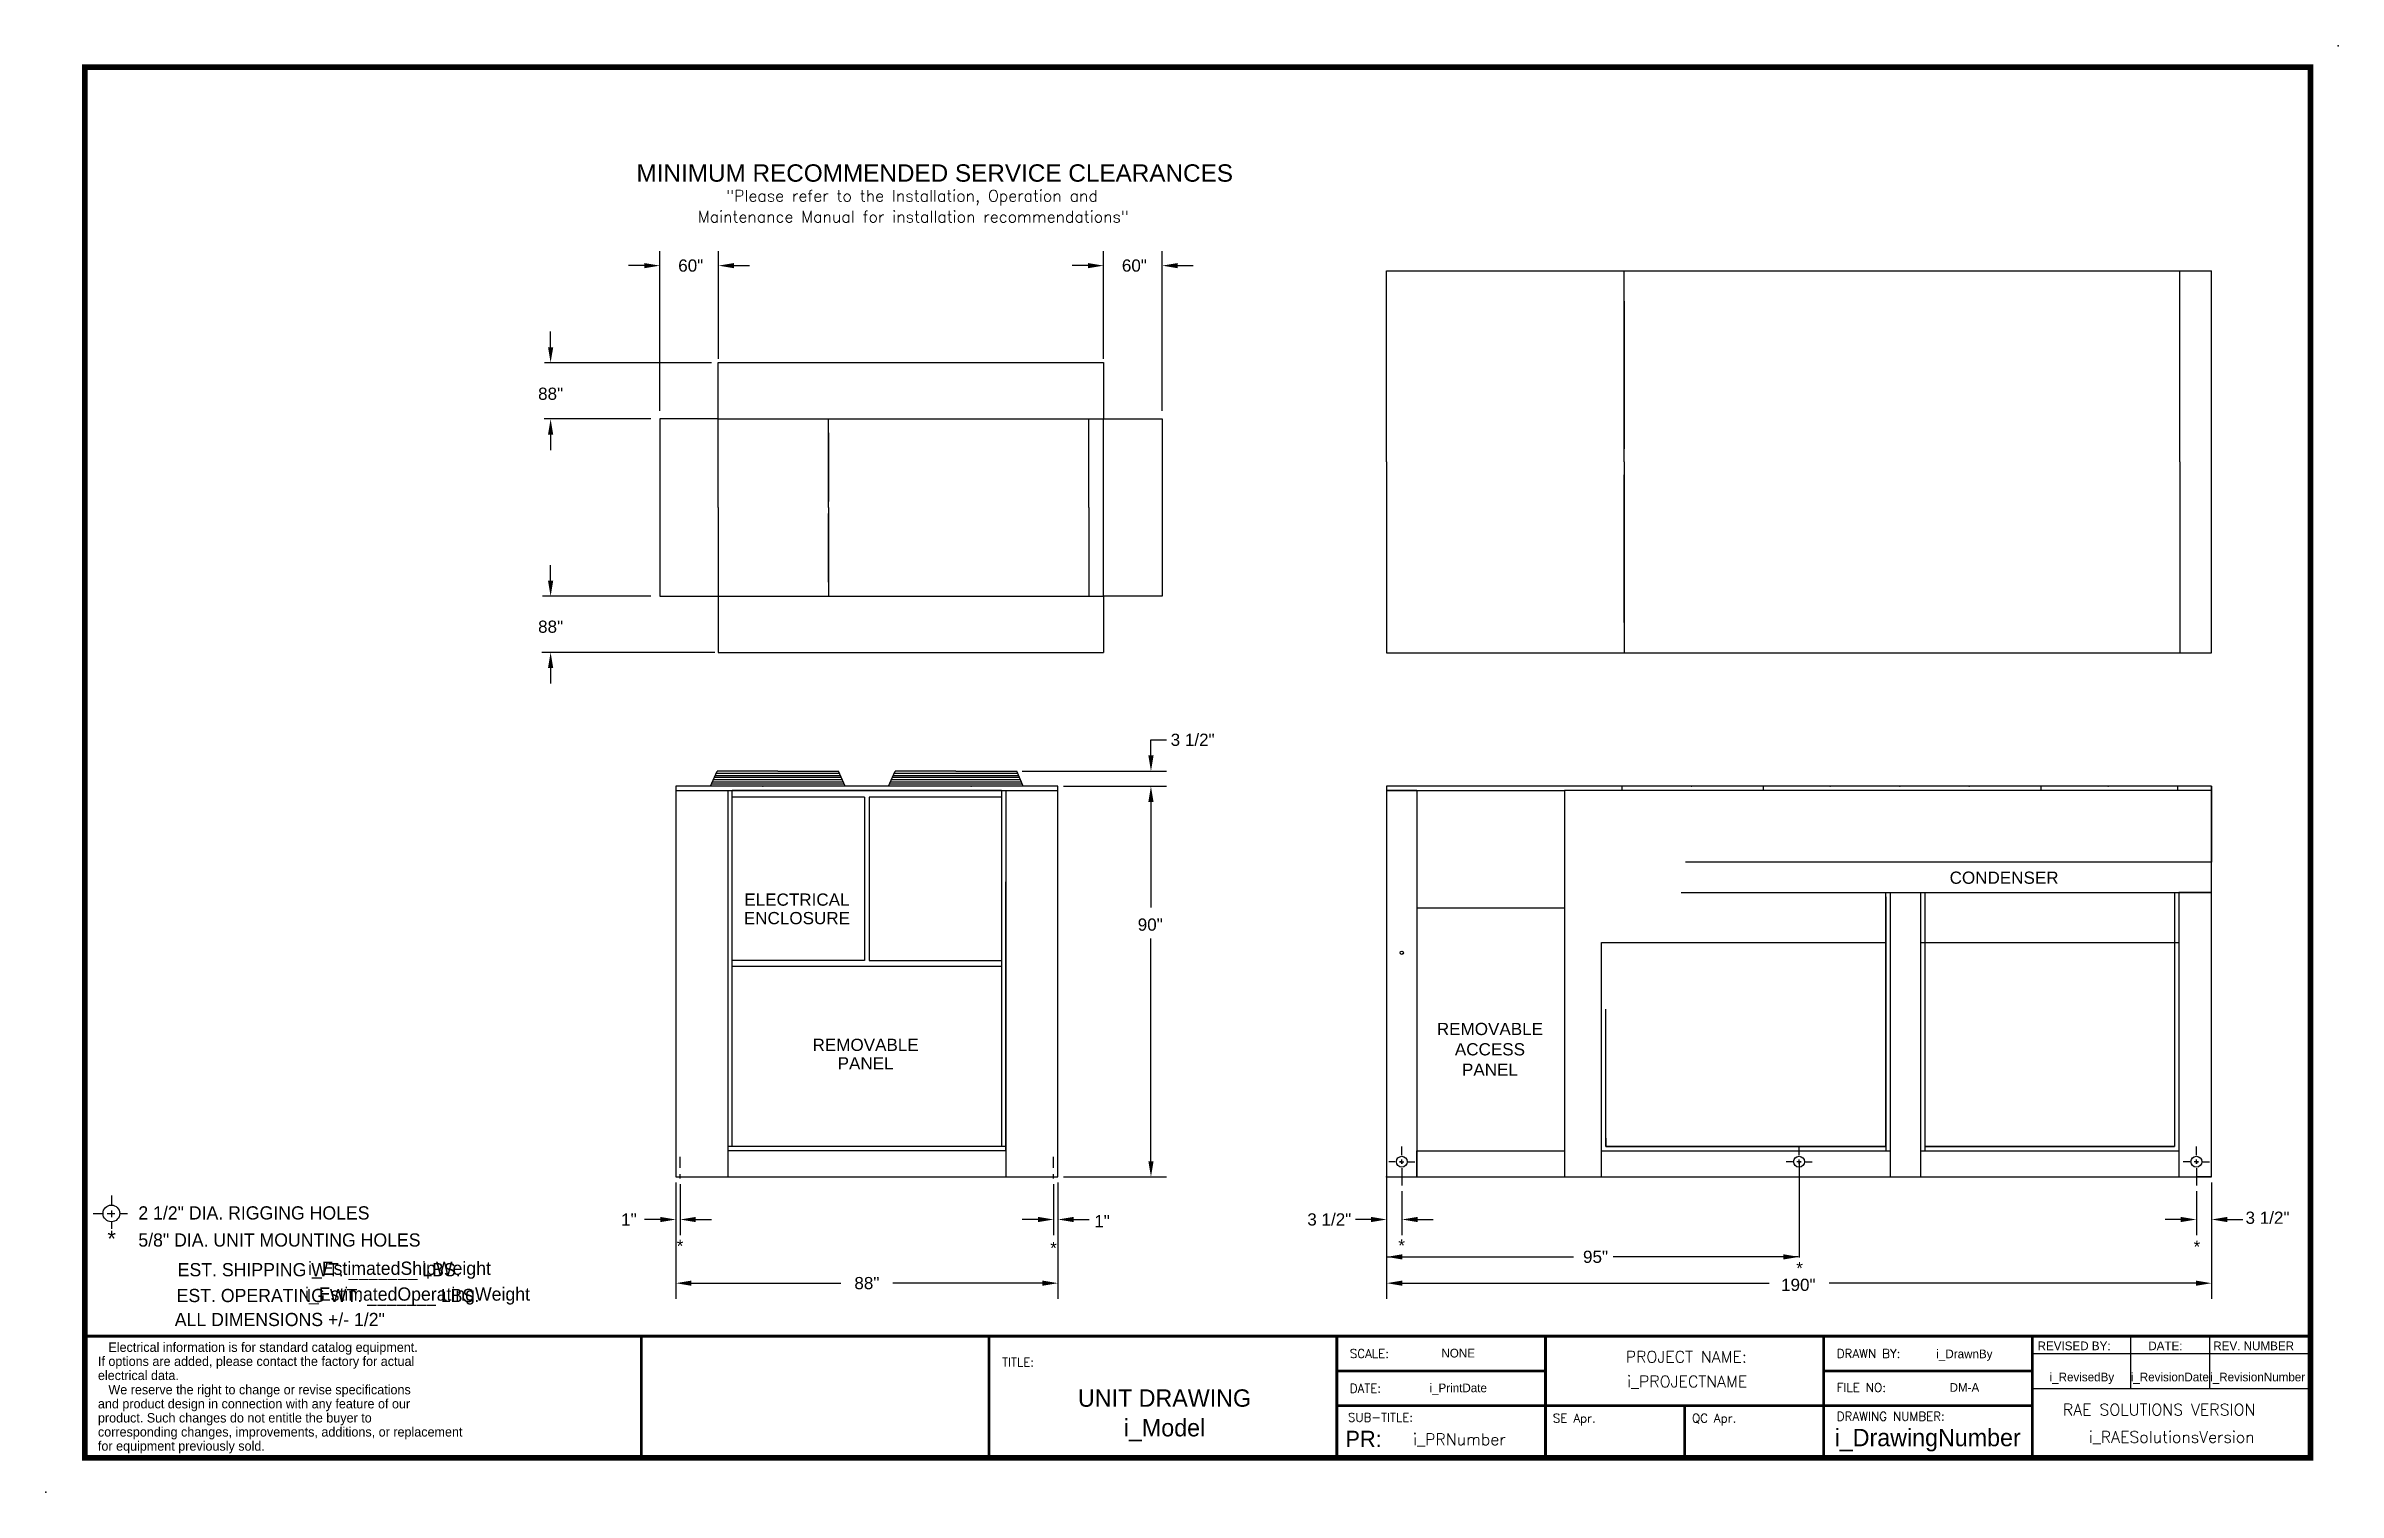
# Model space of a CAD drawing. Extents: x -28 to 500, y -8 to 325.
import ezdxf
from ezdxf.enums import TextEntityAlignment as Align
from ezdxf.lldxf.tags import DXFTag

# ---------------------------------------------------------------- set-up
doc = ezdxf.new("R2010")
doc.units = 0
doc.header["$MEASUREMENT"] = 0
doc.styles.add('dimentions', font='ARIAL.TTF')
doc.styles.add('SIMPLEX', font='SIMPLEX')
tags = doc.linetypes.add('ACAD_ISO02W100', pattern=[15, 12, -3]).pattern_tags.tags
tags[6:7] = [DXFTag(74, 4), DXFTag(75, 0), DXFTag(340, '0'), DXFTag(46, 1.0), DXFTag(50, 0.0), DXFTag(44, 0.0), DXFTag(45, 0.0)]
tags[4:5] = [DXFTag(74, 4), DXFTag(75, 0), DXFTag(340, '0'), DXFTag(46, 1.0), DXFTag(50, 0.0), DXFTag(44, 0.0), DXFTag(45, 0.0)]

msp = doc.modelspace()

# ---------------------------------------------------------------- linework, layer by layer
at = {"lineweight": 30}
for p, q in [((113.81, 241.04), (113.81, 277.82)), ((113.81, 241.04), (113.81, 277.81)), ((127.29, 253.04), (127.29, 277.8)), ((127.29, 253.04), (127.29, 277.79)), ((215.99, 253.04), (215.99, 277.8)), ((215.99, 253.04), (215.99, 277.79)), ((229.47, 241.04), (229.47, 277.82)), ((229.47, 241.04), (229.47, 277.81)), ((110.21, 274.49), (106.61, 274.49)), ((130.89, 274.49), (134.49, 274.49)), ((212.39, 274.49), (208.79, 274.49)), ((233.07, 274.49), (236.67, 274.49)), ((281.19, 273.28), (471.19, 273.28)), ((281.19, 229.28), (281.19, 273.28)), ((335.88, 229.28), (335.88, 273.28)), ((335.88, 229.28), (335.88, 273.28)), ((463.88, 229.28), (463.88, 273.28)), ((463.88, 229.28), (463.88, 273.28)), ((471.19, 185.28), (471.19, 273.28)), ((335.88, 266.28), (335.88, 232.28)), ((88.65, 255.7), (88.65, 259.3)), ((125.68, 252.1), (87.21, 252.1)), ((111.73, 239.17), (87.15, 239.17)), ((127.27, 218.78), (127.27, 239.33)), ((127.27, 239.21), (215.5, 239.21)), ((127.27, 218.78), (127.27, 239.21)), ((127.78, 239.21), (216.01, 239.21)), ((152.66, 218.78), (152.66, 239.21)), ((152.66, 218.78), (152.66, 239.21)), ((212.61, 218.78), (212.61, 239.21)), ((212.61, 218.78), (212.61, 239.21)), ((216.01, 198.34), (216.01, 239.21)), ((88.65, 235.57), (88.65, 231.97)), ((152.66, 235.96), (152.66, 220.17)), ((281.19, 229.28), (281.19, 185.28)), ((335.88, 229.28), (335.88, 185.28)), ((335.88, 229.28), (335.88, 185.28)), ((463.88, 229.28), (463.88, 185.28)), ((463.88, 229.28), (463.88, 185.28)), ((335.88, 192.28), (335.88, 226.28)), ((127.27, 218.78), (127.27, 198.34)), ((127.27, 218.78), (127.27, 198.22)), ((152.66, 218.78), (152.66, 198.34)), ((152.66, 218.78), (152.66, 198.34)), ((152.66, 201.59), (152.66, 217.38)), ((212.61, 218.78), (212.61, 198.34)), ((212.61, 218.78), (212.61, 198.34)), ((88.65, 201.91), (88.65, 205.51)), ((111.73, 198.34), (86.77, 198.34)), ((127.27, 198.34), (215.5, 198.34)), ((127.78, 198.34), (216.01, 198.34)), ((126.47, 185.39), (86.65, 185.39)), ((281.19, 185.28), (471.19, 185.28)), ((88.65, 181.79), (88.65, 178.19)), ((226.92, 161.63), (226.92, 165.23)), ((226.92, 165.23), (230.52, 165.23)), ((117.49, 154.53), (117.49, 64.53)), ((205.49, 154.53), (117.49, 154.53)), ((205.49, 154.53), (117.49, 154.53)), ((117.49, 153.53), (205.49, 153.53)), ((125.49, 154.53), (126.99, 158.03)), ((125.49, 154.53), (126.99, 158.03)), ((156.28, 155.03), (125.71, 155.03)), ((156.28, 155.03), (125.71, 155.03)), ((125.92, 155.53), (156.07, 155.53)), ((125.92, 155.53), (156.07, 155.53)), ((155.85, 156.03), (126.14, 156.03)), ((155.85, 156.03), (126.14, 156.03)), ((155.64, 156.53), (126.35, 156.53)), ((155.64, 156.53), (126.35, 156.53)), ((126.57, 157.03), (155.42, 157.03)), ((126.57, 157.03), (155.42, 157.03)), ((126.78, 157.53), (155.21, 157.53)), ((126.78, 157.53), (155.21, 157.53)), ((127.49, 158.03), (126.99, 158.03)), ((127.49, 158.03), (126.99, 158.03)), ((140.99, 158.03), (127.49, 158.03)), ((140.99, 158.03), (127.49, 158.03)), ((129.49, 153.53), (129.49, 64.53)), ((130.49, 124.33), (130.49, 153.53)), ((192.49, 153.53), (130.49, 153.53)), ((160.94, 153.53), (130.49, 153.53)), ((140.99, 158.03), (154.99, 158.03)), ((140.99, 158.03), (154.99, 158.03)), ((156.49, 154.53), (154.99, 158.03)), ((156.49, 154.53), (154.99, 158.03)), ((162.04, 153.53), (192.49, 153.53)), ((166.49, 154.53), (167.99, 158.03)), ((166.49, 154.53), (167.99, 158.03)), ((197.28, 155.03), (166.71, 155.03)), ((197.28, 155.03), (166.71, 155.03)), ((166.92, 155.53), (197.07, 155.53)), ((166.92, 155.53), (197.07, 155.53)), ((196.85, 156.03), (167.14, 156.03)), ((196.85, 156.03), (167.14, 156.03)), ((196.64, 156.53), (167.35, 156.53)), ((196.64, 156.53), (167.35, 156.53)), ((167.57, 157.03), (196.42, 157.03)), ((167.57, 157.03), (196.42, 157.03)), ((167.78, 157.53), (196.21, 157.53)), ((167.78, 157.53), (196.21, 157.53)), ((168.49, 158.03), (167.99, 158.03)), ((168.49, 158.03), (167.99, 158.03)), ((181.99, 158.03), (168.49, 158.03)), ((181.99, 158.03), (168.49, 158.03)), ((181.99, 158.03), (195.99, 158.03)), ((181.99, 158.03), (195.99, 158.03)), ((192.49, 153.53), (192.49, 71.53)), ((193.49, 153.53), (193.49, 64.53)), ((197.49, 154.53), (195.99, 158.03)), ((197.49, 154.53), (195.99, 158.03)), ((197.24, 158.03), (230.52, 158.03)), ((205.49, 64.53), (205.49, 154.53)), ((206.74, 154.53), (230.52, 154.53)), ((206.74, 154.53), (230.52, 154.53)), ((330.91, 154.53), (281.19, 154.53)), ((281.19, 154.53), (281.19, 64.53)), ((281.19, 153.53), (288.19, 153.53)), ((288.19, 153.53), (281.19, 153.53)), ((288.19, 153.53), (288.19, 64.53)), ((288.19, 153.53), (322.19, 153.53)), ((322.19, 153.53), (322.19, 64.53)), ((471.19, 153.53), (322.19, 153.53)), ((471.19, 154.53), (330.91, 154.53)), ((471.19, 154.53), (330.91, 154.53)), ((335.38, 154.53), (335.38, 153.53)), ((367.92, 154.53), (367.92, 153.53)), ((431.87, 154.53), (431.87, 153.53)), ((463.38, 154.53), (463.38, 153.53)), ((463.38, 154.53), (463.38, 153.53)), ((471.19, 154.53), (471.19, 137.03)), ((471.19, 154.53), (471.19, 153.53)), ((471.19, 64.53), (471.19, 154.53)), ((160.94, 151.99), (130.49, 151.99)), ((160.94, 151.99), (160.94, 114.39)), ((162.04, 151.99), (162.04, 114.39)), ((192.49, 151.99), (162.04, 151.99)), ((226.92, 150.93), (226.92, 126.63)), ((226.92, 150.93), (226.92, 147.33)), ((368.19, 137.03), (350.07, 137.03)), ((471.19, 137.03), (368.19, 137.03)), ((349.07, 130.03), (471.19, 130.03)), ((396.19, 71.53), (396.19, 130.03)), ((396.19, 129.03), (396.19, 70.53)), ((397.19, 130.03), (397.19, 64.53)), ((404.19, 130.03), (404.19, 64.53)), ((405.19, 130.03), (405.19, 71.53)), ((405.19, 129.03), (405.19, 70.53)), ((462.69, 130.03), (462.69, 71.53)), ((462.69, 129.03), (462.69, 71.53)), ((463.69, 130.03), (463.69, 64.53)), ((471.19, 130.03), (463.69, 130.03)), ((130.49, 71.53), (130.49, 124.33)), ((288.19, 126.53), (322.19, 126.53)), ((226.92, 68.13), (226.92, 119.43)), ((160.94, 114.39), (130.49, 114.39)), ((192.49, 113.03), (130.49, 113.03)), ((162.04, 114.39), (192.49, 114.39)), ((322.19, 114.78), (322.19, 107.1)), ((330.69, 64.53), (330.69, 103.22)), ((331.69, 71.53), (331.69, 103.22)), ((118.49, 66.64), (118.49, 69.14)), ((193.49, 71.53), (129.49, 71.53)), ((193.49, 70.53), (129.49, 70.53)), ((204.49, 66.64), (204.49, 69.14)), ((284.69, 69.53), (284.69, 71.53)), ((288.19, 70.53), (322.19, 70.53)), ((288.19, 64.53), (288.19, 70.53)), ((330.69, 70.53), (330.91, 70.53)), ((330.91, 70.53), (397.19, 70.53)), ((331.69, 73.44), (331.69, 71.53)), ((396.19, 71.53), (331.69, 71.53)), ((331.69, 71.53), (396.19, 71.53)), ((376.19, 69.53), (376.19, 71.53)), ((404.19, 70.53), (458.19, 70.53)), ((462.69, 71.53), (405.19, 71.53)), ((405.19, 71.53), (462.69, 71.53)), ((458.19, 70.53), (463.69, 70.53)), ((467.69, 69.53), (467.69, 71.53)), ((117.49, 64.53), (205.49, 64.53)), ((118.49, 64.14), (118.49, 65.14)), ((204.49, 64.14), (204.49, 65.14)), ((206.74, 64.53), (230.52, 64.53)), ((281.19, 64.53), (471.19, 64.53)), ((281.19, 64.53), (284.69, 64.53)), ((281.19, 64.47), (281.19, 45.93)), ((283.19, 68.03), (281.69, 68.03)), ((284.69, 68.03), (284.19, 68.03)), ((284.19, 68.03), (285.19, 68.03)), ((284.69, 67.53), (284.69, 68.53)), ((284.69, 68.03), (284.69, 68.03)), ((284.69, 68.03), (284.69, 67.53)), ((284.69, 66.53), (284.69, 62.53)), ((286.19, 68.03), (287.69, 68.03)), ((374.69, 68.03), (373.19, 68.03)), ((376.69, 68.03), (375.69, 68.03)), ((376.19, 67.53), (376.19, 68.53)), ((376.19, 68.03), (376.19, 67.97)), ((376.19, 68.03), (376.69, 68.03)), ((376.19, 67.97), (376.19, 45.93)), ((377.69, 68.03), (379.19, 68.03)), ((466.19, 68.03), (464.69, 68.03)), ((468.19, 68.03), (467.19, 68.03)), ((467.69, 67.53), (467.69, 68.53)), ((467.69, 68.03), (468.19, 68.03)), ((467.69, 68.03), (467.69, 67.53)), ((467.69, 68.03), (467.69, 68.03)), ((467.69, 66.53), (467.69, 62.53)), ((471.19, 64.53), (467.69, 64.53)), ((469.19, 68.03), (470.69, 68.03)), ((-12.52, 60.22), (-12.52, 58.2)), ((117.49, 63.28), (117.49, 36.45)), ((117.49, 63.28), (117.49, 51.12)), ((118.49, 62.89), (118.49, 51.12)), ((204.49, 62.89), (204.49, 51.12)), ((205.49, 63.28), (205.49, 36.45)), ((205.49, 63.28), (205.49, 51.12)), ((281.19, 63.28), (281.19, 36.45)), ((281.19, 63.28), (281.19, 51.12)), ((284.69, 61.28), (284.69, 51.12)), ((284.69, 61.28), (284.69, 51.12)), ((467.69, 61.28), (467.69, 51.12)), ((471.19, 63.28), (471.19, 36.45)), ((471.19, 63.28), (471.19, 51.12)), ((-16.71, 56.12), (-14.66, 56.12)), ((-13.48, 56.12), (-11.75, 56.12)), ((-12.52, 56.78), (-12.52, 55.25)), ((-12.52, 54.16), (-12.52, 52.57)), ((-10.57, 56.12), (-8.82, 56.12)), ((113.89, 54.72), (110.29, 54.72)), ((122.09, 54.72), (125.69, 54.72)), ((200.89, 54.72), (197.29, 54.72)), ((209.09, 54.72), (212.69, 54.72)), ((277.59, 54.72), (273.99, 54.72)), ((288.34, 54.72), (291.94, 54.72)), ((464.09, 54.72), (460.49, 54.72)), ((474.79, 54.72), (478.39, 54.72)), ((281.37, 46.11), (324.26, 46.11)), ((376.01, 46.11), (333.41, 46.11)), ((121.09, 40.05), (155.49, 40.05)), ((201.89, 40.05), (167.49, 40.05)), ((284.79, 40.05), (369.29, 40.05)), ((467.59, 40.05), (383.09, 40.05)), ((109.52, -0.2), (109.52, 27.83)), ((189.62, -0.2), (189.62, 27.83)), ((269.72, 27.83), (429.92, 27.83)), ((269.72, -0.2), (269.72, 27.83)), ((317.78, 27.83), (317.78, -0.2)), ((381.86, 27.83), (381.86, 11.81)), ((429.92, 27.83), (429.92, -0.2)), ((429.92, 27.83), (494, 27.83)), ((429.92, 27.83), (429.92, 23.83)), ((452.53, 27.83), (452.53, 15.82)), ((470.73, 27.83), (470.73, 15.82)), ((429.92, 23.83), (494, 23.83)), ((317.78, 19.82), (269.72, 19.82)), ((381.86, 19.82), (429.92, 19.82)), ((381.86, 11.81), (381.86, 19.82)), ((429.92, 11.81), (269.72, 11.81)), ((349.82, 11.81), (349.82, -0.2)), ((381.86, 11.81), (381.86, -0.2)), ((429.92, 15.82), (494, 15.82))]:
    msp.add_line(p, q, dxfattribs=at)
at = {"linetype": 'ACAD_ISO02W100', "lineweight": 30, "ltscale": 0.3}
for p, q in [((127.27, 239.21), (127.27, 252.17)), ((127.27, 252.17), (216.01, 252.17)), ((216.01, 252.17), (216.01, 239.21)), ((127.27, 239.21), (113.78, 239.21)), ((113.78, 239.21), (113.78, 198.34)), ((216.01, 239.21), (229.5, 239.21)), ((229.5, 239.21), (229.5, 198.34)), ((113.78, 198.34), (127.27, 198.34)), ((127.27, 198.34), (127.27, 185.38)), ((216.01, 198.34), (216.01, 185.38)), ((229.5, 198.34), (216.01, 198.34)), ((127.27, 185.38), (216.01, 185.38))]:
    msp.add_line(p, q, dxfattribs=at)
for p, q in [((117.49, 154.53), (117.49, 132.53)), ((192.49, 153.53), (130.49, 153.53)), ((193.49, 70.53), (193.49, 132.53)), ((193.49, 70.53), (193.49, 132.53)), ((330.69, 70.53), (330.69, 118.53)), ((330.69, 118.53), (396.19, 118.53)), ((404.19, 118.53), (463.69, 118.53)), ((193.49, 70.53), (193.49, 97.53))]:
    msp.add_line(p, q)
at = {"const_width": 1.28}
msp.add_lwpolyline([(-18.64, -0.2), (494, -0.2), (494, 320.2), (-18.64, 320.2), (-18.64, -0.2)], dxfattribs=at)
at = {"lineweight": 30, "const_width": 0.641}
for points in [[(110.27, 27.83), (-18.64, 27.83)], [(494, 27.83), (109.52, 27.83), (109.52, -0.2)], [(189.62, 27.83), (189.62, -0.2)], [(269.72, 27.83), (269.72, -0.2)], [(317.78, 27.83), (317.78, -0.2)], [(381.86, 27.83), (381.86, -0.2)], [(429.92, -0.2), (429.92, 27.83), (494, 27.83)], [(317.78, 19.82), (269.72, 19.82)], [(429.92, 19.82), (381.86, 19.82), (381.86, -0.2)], [(429.92, 11.81), (269.72, 11.81)], [(349.82, 11.81), (349.82, -0.2)]]:
    msp.add_lwpolyline(points, dxfattribs=at)
at = {"lineweight": 30}
for centre, radius in [((284.69, 116.19), 0.375), ((284.69, 68.03), 1.25), ((376.19, 68.03), 1.25), ((467.69, 68.03), 1.25), ((-12.52, 56.12), 1.92)]:
    msp.add_circle(centre, radius, dxfattribs=at)
for p in [(500.35, 325.14), (429.92, -0.2), (-27.61, -8.1)]:
    msp.add_point(p)
for p in [(137.49, 154.53), (137.49, 154.53), (185.49, 154.53), (185.49, 154.53), (351.38, 154.53), (351.38, 154.53), (383.38, 154.53), (399.38, 154.53), (415.38, 154.53), (447.38, 154.53), (281.19, 64.53)]:
    msp.add_point(p, dxfattribs=at)
for points in [[(110.21, 275.09), (110.21, 273.89), (113.81, 274.49)], [(130.89, 275.09), (130.89, 273.89), (127.29, 274.49)], [(212.39, 275.09), (212.39, 273.89), (215.99, 274.49)], [(233.07, 275.09), (233.07, 273.89), (229.47, 274.49)], [(88.05, 255.7), (89.25, 255.7), (88.65, 252.1)], [(88.05, 235.57), (89.25, 235.57), (88.65, 239.17)], [(88.05, 201.91), (89.25, 201.91), (88.65, 198.31)], [(88.05, 181.79), (89.25, 181.79), (88.65, 185.39)], [(226.32, 161.63), (227.52, 161.63), (226.92, 158.03)], [(226.32, 150.93), (227.52, 150.93), (226.92, 154.53)], [(226.32, 150.93), (227.52, 150.93), (226.92, 154.53)], [(226.32, 68.13), (227.52, 68.13), (226.92, 64.53)], [(113.89, 55.32), (113.89, 54.12), (117.49, 54.72)], [(122.09, 55.32), (122.09, 54.12), (118.49, 54.72)], [(200.89, 55.32), (200.89, 54.12), (204.49, 54.72)], [(209.09, 55.32), (209.09, 54.12), (205.49, 54.72)], [(277.59, 55.32), (277.59, 54.12), (281.19, 54.72)], [(288.34, 55.32), (288.34, 54.12), (284.74, 54.72)], [(464.09, 55.32), (464.09, 54.12), (467.69, 54.72)], [(474.79, 55.32), (474.79, 54.12), (471.19, 54.72)], [(284.79, 46.71), (284.79, 45.51), (281.19, 46.11)], [(281.37, 46.14), (281.37, 46.08), (281.19, 46.11)], [(372.59, 46.71), (372.59, 45.51), (376.19, 46.11)], [(376.01, 46.14), (376.01, 46.08), (376.19, 46.11)], [(121.09, 40.65), (121.09, 39.45), (117.49, 40.05)], [(201.89, 40.65), (201.89, 39.45), (205.49, 40.05)], [(284.79, 40.65), (284.79, 39.45), (281.19, 40.05)], [(467.59, 40.65), (467.59, 39.45), (471.19, 40.05)]]:
    msp.add_solid(points, dxfattribs=at)

# ---------------------------------------------------------------- texts
for s, height, style, p in [('MINIMUM RECOMMENDED SERVICE CLEARANCES', 4.005, 'dimentions', (108.43, 293.83)), ('90"', 2.812, 'dimentions', (223.87, 121.26)), ('1"', 2.812, 'dimentions', (213.85, 52.92)), ('*', 2.81, 'dimentions', (117.7, 47.23)), ('*', 2.81, 'dimentions', (203.72, 46.75)), ('*', 2.81, 'dimentions', (283.89, 47.33)), ('*', 2.81, 'dimentions', (467.06, 47.05)), ('*', 2.81, 'dimentions', (375.54, 42.11)), ('190"', 2.812, 'dimentions', (372.04, 38.27)), ('TITLE:', 2.002, 'SIMPLEX', (192.62, 20.83)), ('SCALE:', 2.002, 'SIMPLEX', (272.72, 22.83)), ('DRAWN BY:', 2.002, 'SIMPLEX', (384.86, 22.83)), ('DATE:', 2.002, 'SIMPLEX', (272.72, 14.82)), ('FILE NO:', 2.002, 'SIMPLEX', (384.86, 15.01)), ('RAE SOLUTIONS VERSION', 2.6593, 'SIMPLEX', (436.94, 9.58)), ('SUB-TITLE:', 2.002, 'SIMPLEX', (272.28, 8.13)), ('SE Apr.', 2.002, 'SIMPLEX', (319.48, 7.94)), ('QC Apr.', 2.002, 'SIMPLEX', (351.52, 7.94)), ('DRAWING NUMBER:', 2.0025, 'SIMPLEX', (384.86, 8.37))]:
    msp.add_text(s, height=height, dxfattribs=dict(at, style=style)).set_placement(p)
for s, height, style, p in [('"Please refer to the Installation, Operation and', 2.6593, 'SIMPLEX', (171.88, 289.25)), ('Maintenance Manual for installation recommendations"', 2.6593, 'SIMPLEX', (172.19, 284.43)), ('CONDENSER', 2.812, 'dimentions', (423.41, 132.07)), ('ELECTRICAL', 2.812, 'dimentions', (145.38, 127.02)), ('ENCLOSURE', 2.812, 'dimentions', (145.38, 122.76)), ('REMOVABLE', 2.812, 'dimentions', (161.2, 93.56)), ('REMOVABLE', 2.812, 'dimentions', (304.99, 97.22)), ('ACCESS', 2.812, 'dimentions', (304.99, 92.53)), ('PANEL', 2.812, 'dimentions', (161.2, 89.3)), ('PANEL', 2.812, 'dimentions', (304.99, 87.84)), ('PROJECT NAME:', 2.6593, 'SIMPLEX', (350.22, 21.76)), ('i_PROJECTNAME', 2.6593, 'SIMPLEX', (350.42, 16.07)), ('i_PRNumber', 2.659, 'SIMPLEX', (297.96, 2.75)), ('i_RAESolutionsVersion', 2.6593, 'SIMPLEX', (462.02, 3.27))]:
    msp.add_text(s, height=height, dxfattribs=dict(at, style=style)).set_placement(p, align=Align.CENTER)
for s, height, p in [('2 1/2" DIA. RIGGING HOLES', 3.0438, (-6.3, 54.72)), ('5/8" DIA. UNIT MOUNTING HOLES', 3.0438, (-6.3, 48.48)), ('REVISED BY:', 2.0025, (431.12, 24.61)), ('DATE:', 2.002, (456.62, 24.61)), ('REV. NUMBER', 2.0025, (471.59, 24.61))]:
    msp.add_text(s, height=height, dxfattribs=at).set_placement(p)
for s, height, p in [('*', 3.75, (-12.45, 48.43)), ('EST. SHIPPING WT. _______ LBS.', 3.0438, (35.34, 41.64)), ('i_EstimatedShipWeight', 3.0473, (53.84, 41.97)), ('EST. OPERATING WT. _______ LBS.', 3.0438, (37.36, 35.69)), ('i_EstimatedOperatingWeight', 3.0438, (58, 36.02)), ('ALL DIMENSIONS +/- 1/2"', 3.0438, (26.28, 30.16)), ('NONE', 2.002, (297.68, 22.93)), ('i_DrawnBy', 2.002, (414.27, 22.76)), ('i_PrintDate', 2.0025, (297.68, 14.92)), ('DM-A', 2.002, (414.27, 15.02)), ('i_RevisedBy', 2.0025, (441.32, 17.43)), ('i_RevisionDate', 2.0025, (461.58, 17.43)), ('i_RevisionNumber', 2.0025, (481.81, 17.43)), ('UNIT DRAWING', 4.005, (230.04, 11.58)), ('i_Model', 4.005, (230.04, 4.75)), ('i_DrawingNumber', 4.005, (405.81, 2.48))]:
    msp.add_text(s, height=height, dxfattribs=at).set_placement(p, align=Align.CENTER)
at = {"lineweight": 25}
for s, p in [('   Electrical information is for standard catalog equipment.', (-15.61, 24.22)), ('If options are added, please contact the factory for actual', (-15.61, 20.98)), ('electrical data.', (-15.61, 17.73)), ('   We reserve the right to change or revise specifications', (-15.61, 14.44)), ('and product design in connection with any feature of our', (-15.61, 11.2)), ('corresponding changes, improvements, additions, or replacement ', (-15.61, 4.71)), ('product. Such changes do not entitle the buyer to', (-15.61, 7.95)), ('for equipment previously sold.', (-15.61, 1.46))]:
    msp.add_text(s, height=2.1638, dxfattribs=at).set_placement(p)
at = {"lineweight": 30}
msp.add_text('PR:', height=3.755, dxfattribs=at).set_placement((280.07, 2.29), align=Align.RIGHT)
at = {"lineweight": 30, "char_height": 2.812, "attachment_point": 5, "style": 'dimentions'}
for s, insert in [('60"', (120.92, 274.49)), ('60"', (223.1, 274.49)), ('88"', (88.65, 244.96)), ('88"', (88.65, 191.29)), ('3 1/2"', (236.52, 165.23)), ('\\A1;1"', (106.69, 54.72)), ('3 1/2"', (267.99, 54.72)), ('3 1/2"', (484.08, 55.11)), ('95"', (329.31, 46.11)), ('\\A1;88"', (161.49, 40.05))]:
    msp.add_mtext(s, dxfattribs=dict(at, insert=insert))

doc.saveas('drawing.dxf')
